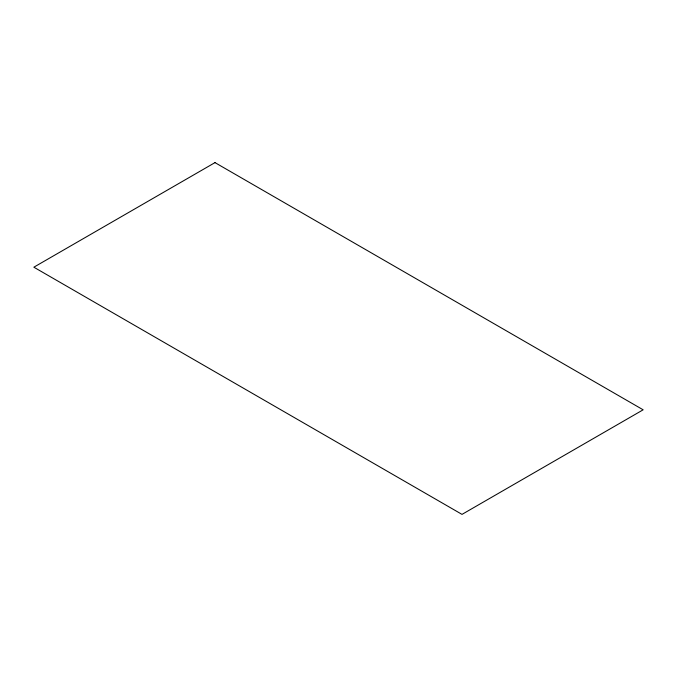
<?xml version="1.0" encoding="UTF-8"?>
<svg xmlns="http://www.w3.org/2000/svg" width="677" height="677" viewBox="0 0 677 677"><rect width="100%" height="100%" fill="white"/><g stroke="black" fill="none" stroke-linecap="round" stroke-linejoin="round"><path stroke-width="1.02" d="M214.99 162.615L33.85 267.195L462.01 514.385L643.15 409.805L214.99 162.615"/></g></svg>
